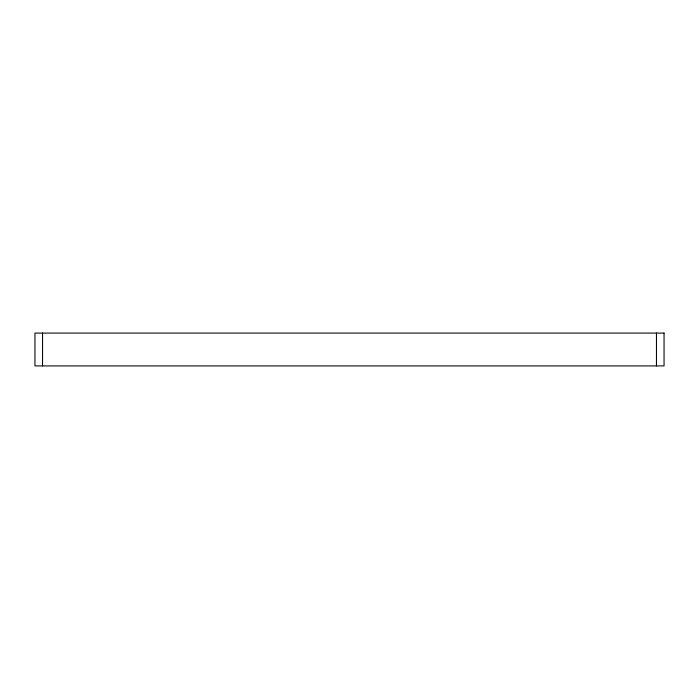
<?xml version="1.0" encoding="UTF-8"?>
<svg xmlns="http://www.w3.org/2000/svg" width="699" height="699" viewBox="0 0 699 699"><rect width="100%" height="100%" fill="white"/><g stroke="black" fill="none" stroke-linecap="round" stroke-linejoin="round"><path stroke-width="1.05" d="M656.457 333.082L656.457 365.918M42.543 333.082L42.543 365.918M664.05 333.082L34.95 333.082L34.95 365.918L664.05 365.918L664.05 333.082"/></g></svg>
